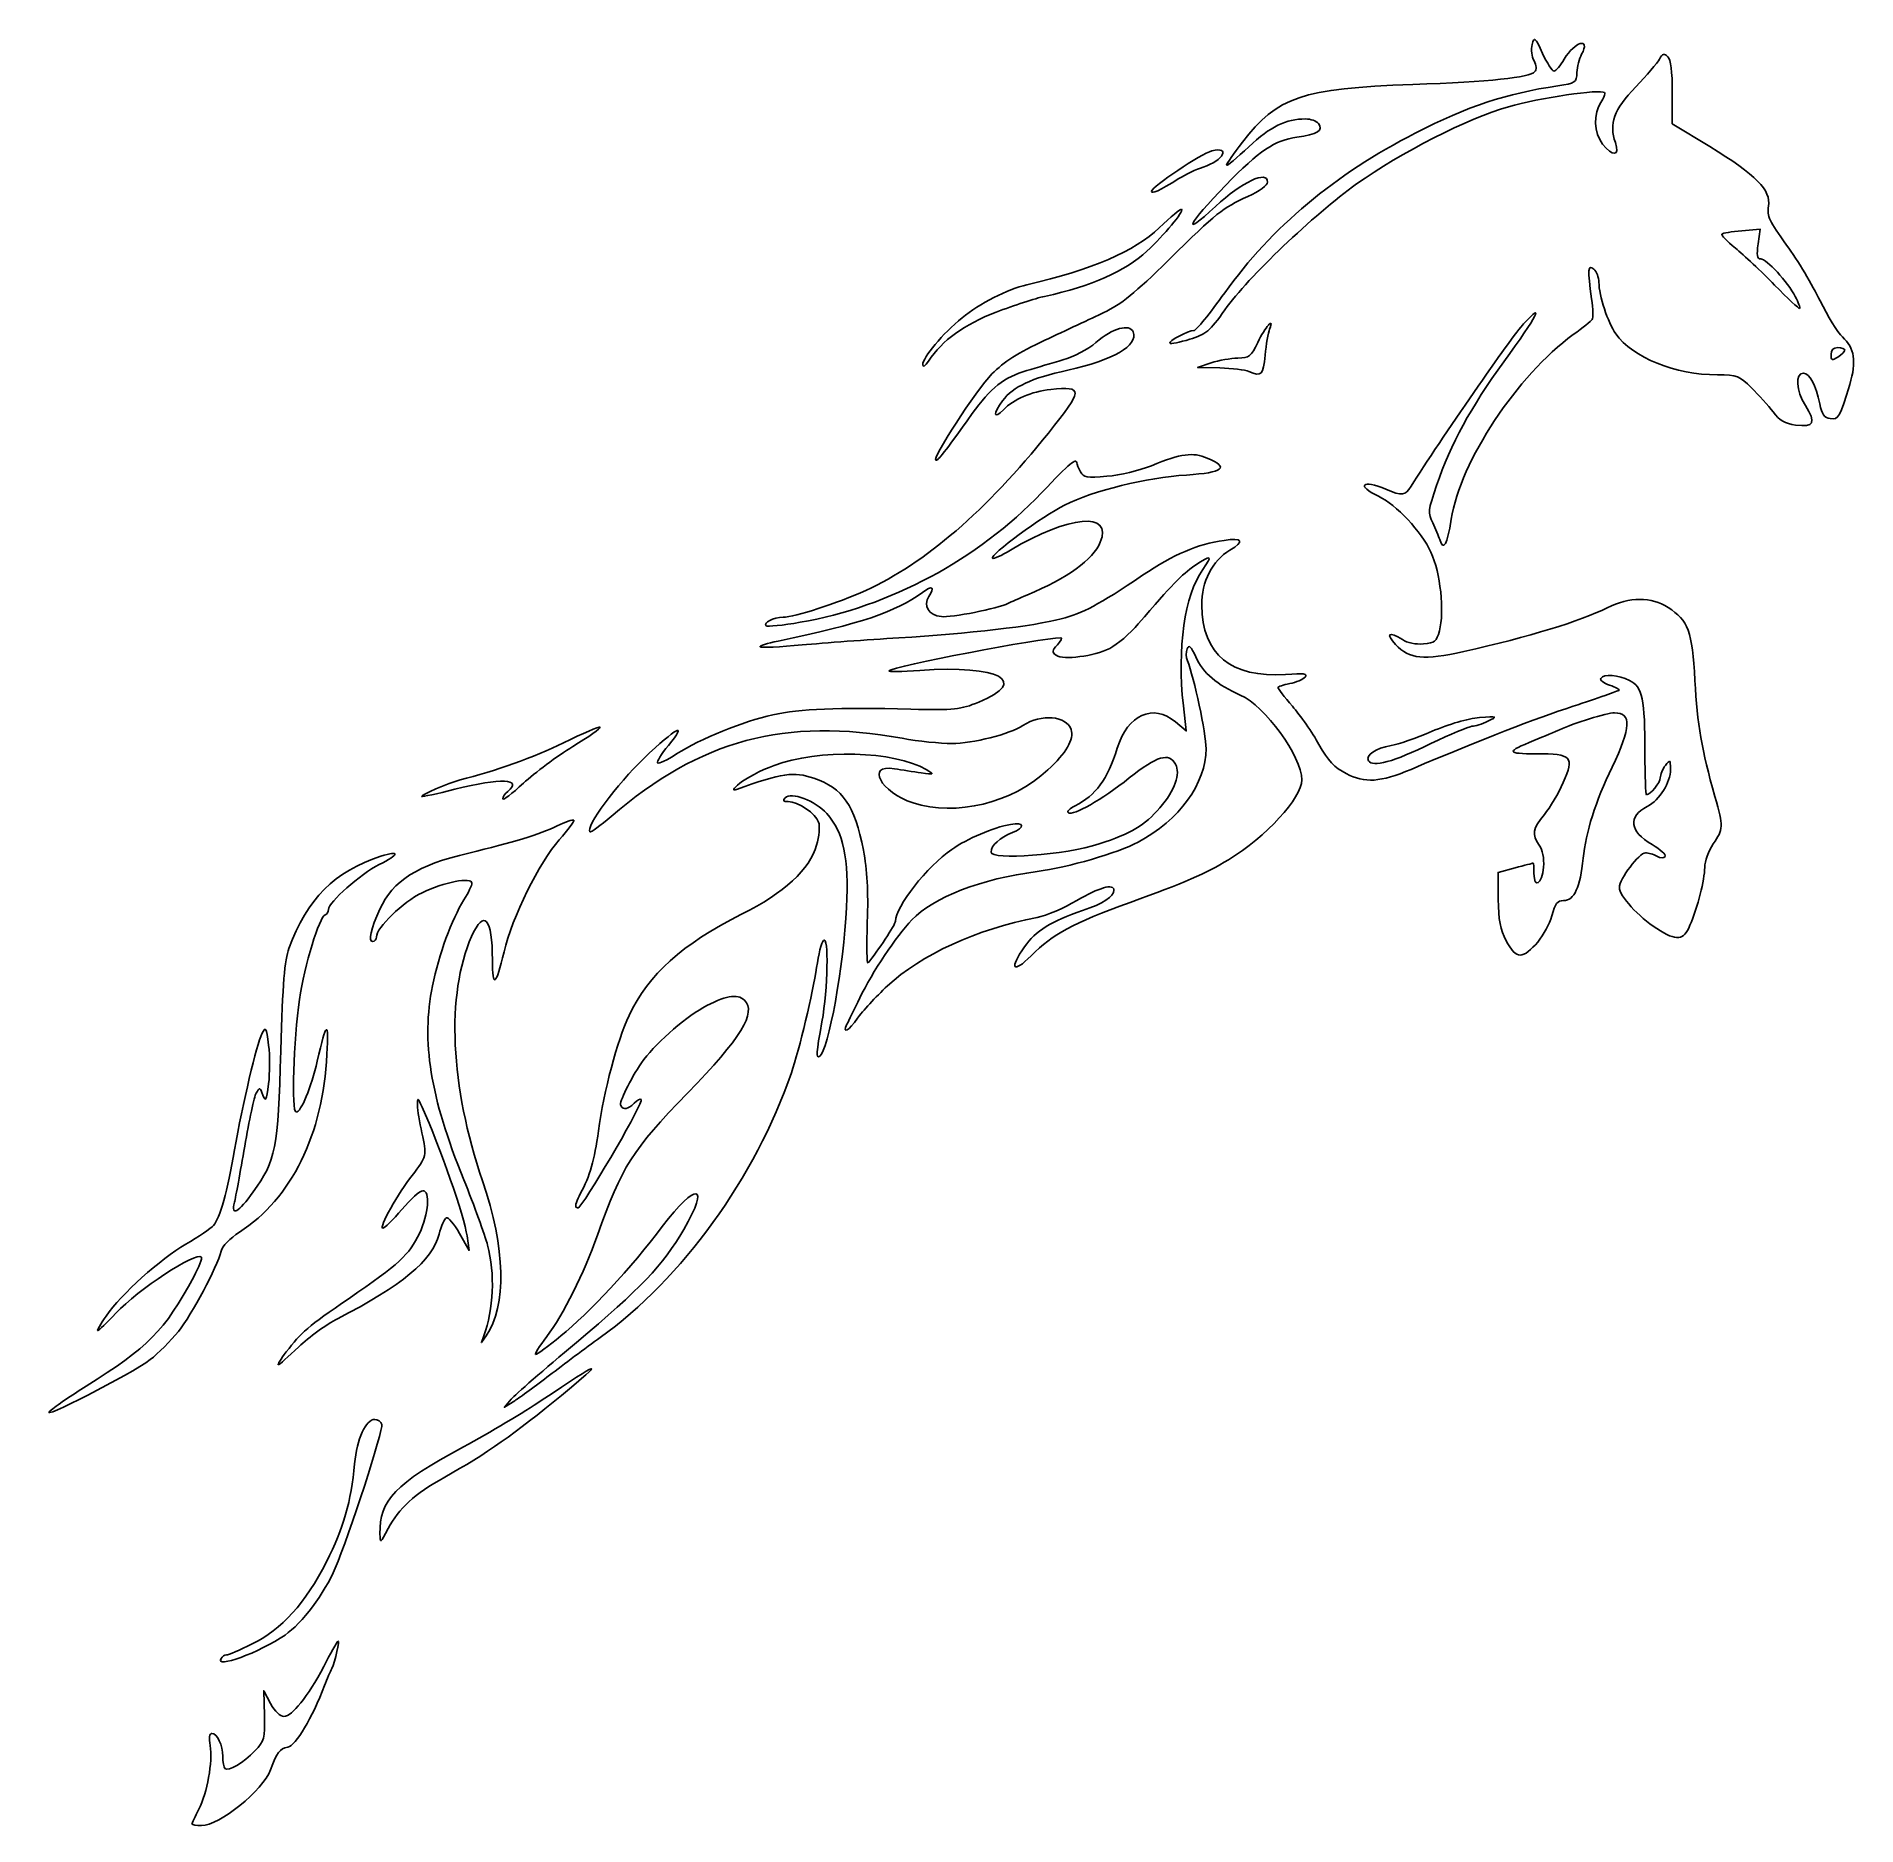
# Model space of a CAD drawing. Extents: x 6 to 147, y 3 to 142.
import ezdxf

# ---------------------------------------------------------------- set-up
doc = ezdxf.new("R2010")
doc.units = 0
doc.layers.get('0').update_dxf_attribs({"linetype": 'CONTINUOUS'})

msp = doc.modelspace()

# ---------------------------------------------------------------- linework, layer by layer
at = {"color": 7}
for points in [[(132.384721, 137.360518), (132.384721, 134.938871), (135.288123, 133.165403)], [(139.035414, 125.619928), (139.193693, 126.774696), (137.773582, 126.644267)], [(96.665971, 116.402773), (95.607637, 116.053976), (97.327429, 116.007637)], [(94.503155, 89.83054), (94.72159, 87.871964), (93.887541, 88.573769)], [(118.906967, 74.823585), (118.89096, 76.908054), (120.213877, 77.259304)], [(39.002166, 48.728109), (39.15605, 47.603698), (38.408922, 48.926615)], [(40.484409, 40.989115), (40.112318, 40.459948), (40.30766, 40.989115)], [(42.690971, 35.954414), (41.897221, 35.453635), (42.426387, 36.069823)], [(23.301512, 11.557773), (23.253117, 13.472448), (23.784094, 12.480261)]]:
    msp.add_lwpolyline(points, dxfattribs=at)
for points in [[(92.035762, 129.713098)], [(141.914264, 121.545958)], [(145.746179, 117.385052)], [(74.308679, 116.244454)], [(100.838021, 116.990677)], [(113.687416, 86.888235)], [(41.764929, 82.600094)], [(70.013719, 73.059772)], [(131.17975, 72.560434)], [(119.507656, 71.614636)], [(68.432762, 65.132344)], [(24.992073, 39.732344)], [(6.70761, 35.172796)], [(32.253724, 25.643282)], [(19.936803, 15.98599)], [(17.687845, 3.145552)]]:
    msp.add_lwpolyline(points, close=True, dxfattribs=at)
for points in [[(121.671109, 139.807228), (121.499733, 140.127447), (121.436395, 140.695748), (121.530356, 141.070119)], [(121.530356, 141.070119), (121.690567, 141.708448), (121.740589, 141.665765), (122.33443, 140.384018)], [(124.019011, 139.94959), (124.822069, 141.310676), (126.07707, 141.655233), (125.361494, 140.318165)], [(121.740242, 138.982554), (121.887131, 139.129444), (121.859881, 139.454503), (121.671109, 139.807228)], [(122.33443, 140.384018), (122.682712, 139.63229), (123.080447, 139.01724), (123.218289, 139.01724)], [(123.218289, 139.01724), (123.356132, 139.01724), (123.716455, 139.436798), (124.019011, 139.94959)], [(125.361494, 140.318165), (125.185919, 139.990101), (125.024219, 139.354825), (125.002163, 138.906442)], [(129.548448, 137.79218), (130.402229, 138.684244), (131.233423, 139.65224), (131.395544, 139.943282)], [(131.395544, 139.943282), (131.638119, 140.378761), (131.751779, 140.411342), (132.037513, 140.127307)], [(132.037513, 140.127307), (132.273638, 139.892587), (132.384721, 139.007402), (132.384721, 137.360518)], [(112.276387, 137.981339), (118.292073, 138.196441), (121.269077, 138.511389), (121.740242, 138.982554)], [(125.002163, 138.906442), (124.963896, 138.128519), (124.895771, 138.081342), (123.514017, 137.875884)], [(99.079275, 133.502648), (101.804351, 137.044086), (103.658048, 137.673174), (112.276387, 137.981339)], [(123.514017, 137.875884), (119.483695, 137.276602), (116.573102, 136.31031), (112.469554, 134.209218)], [(119.684721, 136.254073), (122.069498, 136.936453), (126.838316, 137.64038), (127.126185, 137.352511)], [(127.126185, 137.352511), (127.21041, 137.268287), (127.088583, 136.92706), (126.855458, 136.594229)], [(127.973489, 133.47809), (127.463651, 134.94061), (127.861031, 136.029098), (129.548448, 137.79218)], [(107.929172, 130.271499), (111.351089, 132.714061), (116.53761, 135.353559), (119.684721, 136.254073)], [(126.855458, 136.594229), (126.259283, 135.743071), (126.318568, 134.205212), (126.979966, 133.36438)], [(112.469554, 134.209218), (106.245753, 131.022515), (101.350591, 126.917934), (97.711144, 121.83432)], [(103.975763, 135.311598), (102.440211, 135.308338), (101.254989, 134.727264), (99.57126, 133.152219)], [(103.289338, 133.891617), (104.877579, 134.099063), (105.403499, 134.430427), (104.971212, 134.951303)], [(104.971212, 134.951303), (104.806078, 135.150277), (104.358125, 135.31241), (103.975763, 135.311598)], [(92.035762, 129.713098), (92.035762, 130.044288), (95.911842, 132.6339), (96.705838, 132.83318)], [(96.705838, 132.83318), (98.194678, 133.206855), (97.611218, 132.094455), (96.049494, 131.581822)], [(97.797334, 130.188658), (100.389375, 132.853275), (101.602635, 133.671309), (103.289338, 133.891617)], [(97.856596, 131.730959), (97.856596, 131.831458), (98.406802, 132.628718), (99.079275, 133.502648)], [(99.57126, 133.152219), (98.628195, 132.270027), (97.856596, 131.630461), (97.856596, 131.730959)], [(126.979966, 133.36438), (127.770853, 132.358929), (128.340887, 132.42417), (127.973489, 133.47809)], [(135.288123, 133.165403), (138.899299, 130.95961), (140.04444, 129.799479), (139.841991, 128.551924)], [(96.049494, 131.581822), (95.51543, 131.406517), (94.661752, 131.002475), (94.152429, 130.68395)], [(101.031596, 130.414858), (101.031596, 131.366327), (99.041257, 130.436421), (96.996946, 128.529834)], [(94.152429, 130.68395), (92.633255, 129.733876), (92.035762, 129.459826), (92.035762, 129.713098)], [(96.996946, 128.529834), (94.280045, 125.995967), (94.832374, 127.140684), (97.797334, 130.188658)], [(97.724304, 120.520454), (99.526344, 123.052205), (104.578936, 127.880102), (107.929172, 130.271499)], [(99.510241, 129.30692), (100.380136, 129.71154), (101.031596, 130.185969), (101.031596, 130.414858)], [(92.64056, 126.877069), (93.530253, 127.723672), (94.308274, 128.366258), (94.369496, 128.305036)], [(93.358679, 124.36584), (97.181694, 128.125791), (97.471659, 128.358699), (99.510241, 129.30692)], [(139.841991, 128.551924), (139.717923, 127.787384), (139.905489, 127.382897), (141.242846, 125.530991)], [(94.369496, 128.305036), (94.539962, 128.134567), (93.002455, 126.279465), (91.681697, 125.062033)], [(82.378471, 122.454757), (87.480529, 123.643167), (90.700122, 125.030608), (92.64056, 126.877069)], [(136.221179, 126.386995), (136.148419, 126.317232), (136.621565, 125.826512), (137.272612, 125.296509)], [(137.773582, 126.644267), (136.992521, 126.572534), (136.293939, 126.45676), (136.221179, 126.386995)], [(139.238162, 124.465156), (138.964151, 124.465156), (138.915286, 124.743485), (139.035414, 125.619928)], [(141.242846, 125.530991), (142.092103, 124.354981), (143.2609, 122.413683), (143.840176, 121.216994)], [(91.681697, 125.062033), (89.970173, 123.484404), (87.42557, 122.360039), (83.753635, 121.558915)], [(88.331596, 120.299871), (89.674935, 120.935091), (90.775335, 121.82511), (93.358679, 124.36584)], [(137.272612, 125.296509), (137.923662, 124.766504), (139.291851, 123.478554), (140.313034, 122.4344)], [(141.914264, 121.545958), (141.334384, 122.667321), (139.686263, 124.465156), (139.238162, 124.465156)], [(126.299304, 123.671406), (125.837416, 124.05474), (125.810198, 123.663919), (126.138361, 121.360451)], [(126.699042, 122.646823), (126.697454, 123.029186), (126.517585, 123.490249), (126.299304, 123.671406)], [(77.351443, 119.897726), (78.716198, 121.011235), (80.857709, 122.10053), (82.378471, 122.454757)], [(83.753635, 121.558915), (83.054769, 121.406438), (81.364111, 120.853433), (79.99662, 120.33001)], [(97.711144, 121.83432), (96.559251, 120.225343), (95.484196, 118.908906), (95.322136, 118.908906)], [(126.138361, 121.360451), (126.246877, 120.59875), (126.267951, 119.880446), (126.185192, 119.764222)], [(128.007377, 118.660783), (127.393414, 119.523012), (126.703249, 121.625706), (126.699042, 122.646823)], [(140.313034, 122.4344), (141.334217, 121.390243), (142.209306, 120.575506), (142.257674, 120.623875)], [(142.257674, 120.623875), (142.30604, 120.672241), (142.151505, 121.087179), (141.914264, 121.545958)], [(74.308679, 116.244454), (74.308679, 116.821005), (75.85289, 118.675049), (77.351443, 119.897726)], [(79.99662, 120.33001), (77.523829, 119.383521), (75.838447, 118.165173), (74.746752, 116.53493)], [(83.774513, 118.159019), (85.335023, 118.889211), (87.38571, 119.852596), (88.331596, 120.299871)], [(94.992706, 118.231727), (96.262206, 118.619344), (96.532094, 118.845473), (97.724304, 120.520454)], [(101.184316, 119.018455), (101.588692, 120.033304), (100.825874, 119.174736), (100.267214, 117.986238)], [(119.332084, 116.481847), (121.955695, 120.093512), (122.560112, 121.257107), (120.867665, 119.438073)], [(143.840176, 121.216994), (144.419452, 120.020307), (145.198166, 118.758356), (145.570649, 118.412659)], [(85.553471, 115.836171), (89.089293, 116.615884), (91.014058, 117.742327), (90.609952, 118.795411)], [(90.609952, 118.795411), (90.35306, 119.464862), (89.023854, 119.089741), (87.730698, 117.982849)], [(95.322136, 118.908906), (94.885499, 118.908906), (93.304762, 118.080877), (93.45486, 117.930782)], [(100.838021, 116.990677), (100.917499, 117.827422), (101.073331, 118.739922), (101.184316, 119.018455)], [(120.867665, 119.438073), (119.997577, 118.502909), (114.347122, 110.343386), (112.144096, 106.840838)], [(124.711804, 118.588605), (120.350119, 115.409284), (115.977188, 108.789041), (115.259567, 104.278718)], [(126.185192, 119.764222), (126.102433, 119.647996), (125.439408, 119.11897), (124.711804, 118.588605)], [(135.879308, 115.473456), (132.606727, 115.481685), (129.324896, 116.810496), (128.007377, 118.660783)], [(79.673471, 115.540883), (80.603458, 116.490565), (81.686564, 117.182029), (83.774513, 118.159019)], [(87.730698, 117.982849), (87.108382, 117.450169), (86.014213, 116.870408), (85.172357, 116.627277)], [(93.45486, 117.930782), (93.525901, 117.859741), (94.217929, 117.995168), (94.992706, 118.231727)], [(100.267214, 117.986238), (99.752634, 116.891517), (99.623584, 116.790549), (98.715137, 116.771907)], [(145.217012, 117.58599), (144.863489, 117.58599), (144.687846, 117.4096), (144.687846, 117.054582)], [(145.746179, 117.385052), (145.746179, 117.495568), (145.508054, 117.58599), (145.217012, 117.58599)], [(145.217012, 116.853642), (145.508054, 117.0354), (145.746179, 117.274536), (145.746179, 117.385052)], [(145.570649, 118.412659), (146.508433, 117.54232), (146.666082, 116.526797), (146.141578, 114.734975)], [(74.746752, 116.53493), (74.505812, 116.175131), (74.308679, 116.044416), (74.308679, 116.244454)], [(82.378471, 115.812157), (80.634602, 115.297667), (79.554446, 114.444957), (78.141933, 112.467705)], [(80.495561, 113.468049), (81.33542, 114.569163), (82.695423, 115.205917), (85.553471, 115.836171)], [(85.172357, 116.627277), (84.363325, 116.393624), (83.106075, 116.026819), (82.378471, 115.812157)], [(98.715137, 116.771907), (98.170177, 116.760715), (97.248054, 116.594612), (96.665971, 116.402773)], [(97.327429, 116.007637), (98.273314, 115.982157), (99.285346, 115.858973), (99.576387, 115.733907)], [(99.576387, 115.733907), (100.555422, 115.313201), (100.691569, 115.448821), (100.838021, 116.990677)], [(114.128352, 106.907428), (115.238329, 110.143332), (116.75577, 112.93529), (119.332084, 116.481847)], [(144.687846, 117.054582), (144.687846, 116.589405), (144.753798, 116.564359), (145.217012, 116.853642)], [(75.330251, 108.85474), (74.920676, 108.85474), (78.45688, 114.298526), (79.673471, 115.540883)], [(84.224315, 114.334187), (82.725697, 114.179517), (81.347241, 113.591033), (80.565929, 112.77237)], [(84.045711, 110.963448), (86.758809, 114.359211), (86.771411, 114.597072), (84.224315, 114.334187)], [(138.525142, 114.46918), (137.5816, 115.409726), (137.42394, 115.469569), (135.879308, 115.473456)], [(140.189929, 112.5967), (139.826127, 113.076485), (139.076972, 113.919098), (138.525142, 114.46918)], [(142.561035, 115.601615), (141.889917, 115.601615), (141.962873, 114.261254), (142.697319, 113.097818)], [(143.806722, 113.220365), (143.504076, 114.678505), (143.021174, 115.601615), (142.561035, 115.601615)], [(146.141578, 114.734975), (145.403372, 112.213102), (145.272662, 111.984973), (144.619141, 112.07782)], [(80.565929, 112.77237), (79.778265, 111.94705), (79.726417, 112.459651), (80.495561, 113.468049)], [(142.697319, 113.097818), (143.546163, 111.753161), (143.368183, 111.396238), (141.941563, 111.582234)], [(144.619141, 112.07782), (144.164529, 112.142405), (143.975193, 112.408679), (143.806722, 113.220365)], [(78.141933, 112.467705), (75.918327, 109.355064), (75.528964, 108.85474), (75.330251, 108.85474)], [(141.941563, 111.582234), (141.108671, 111.690822), (140.695283, 111.930238), (140.189929, 112.5967)], [(69.906449, 98.764749), (74.449993, 100.82489), (79.263023, 104.977348), (84.045711, 110.963448)], [(86.24102, 108.656303), (86.189947, 109.044748), (85.789558, 108.70247), (83.507178, 106.319243)], [(86.534167, 107.958864), (86.387286, 108.233316), (86.255371, 108.547162), (86.24102, 108.656303)], [(96.358615, 109.021954), (95.222243, 109.496762), (94.352256, 109.37847), (92.024581, 108.43265)], [(94.747741, 107.709436), (97.610605, 107.894665), (98.100764, 108.294038), (96.358615, 109.021954)], [(85.299598, 105.380861), (87.538737, 106.495244), (91.652815, 107.509194), (94.747741, 107.709436)], [(88.583635, 107.609296), (87.018696, 107.478097), (86.768641, 107.520748), (86.534167, 107.958864)], [(92.024581, 108.43265), (91.112385, 108.061993), (89.563959, 107.691481), (88.583635, 107.609296)], [(110.20053, 106.605782), (108.368407, 107.371293), (107.858785, 106.899641), (109.616703, 106.065455)], [(83.507178, 106.319243), (78.548156, 101.141112), (71.736971, 97.486237), (64.819183, 96.291289)], [(109.616703, 106.065455), (110.991039, 105.413289), (112.95408, 103.319482), (113.685648, 101.725463)], [(112.144096, 106.840838), (111.678776, 106.101036), (111.469218, 106.075692), (110.20053, 106.605782)], [(113.821022, 103.997011), (113.440033, 104.776617), (113.458977, 104.956009), (114.128352, 106.907428)], [(79.705435, 101.253121), (79.471631, 101.486928), (83.60787, 104.538918), (85.299598, 105.380861)], [(88.06271, 102.494353), (89.061306, 104.90518), (85.644575, 104.60446), (81.108449, 101.882281)], [(114.367887, 102.703178), (114.290417, 102.957839), (114.044328, 103.540065), (113.821022, 103.997011)], [(115.259567, 104.278718), (114.942615, 102.286652), (114.651219, 101.771775), (114.367887, 102.703178)], [(81.108449, 101.882281), (80.409939, 101.463097), (79.778582, 101.179977), (79.705435, 101.253121)], [(82.378471, 98.403029), (85.545583, 99.721816), (87.495684, 101.125435), (88.06271, 102.494353)], [(97.658158, 102.643424), (95.54673, 102.330962), (93.812926, 101.587295), (91.349293, 99.937411)], [(95.403143, 100.693998), (96.660261, 101.558918), (96.789751, 101.490838), (95.999202, 100.380615)], [(95.923497, 97.609948), (95.906802, 99.447361), (96.737186, 101.067825), (98.111413, 101.879601)], [(98.111413, 101.879601), (99.275905, 102.567483), (99.103884, 102.857369), (97.658158, 102.643424)], [(113.685648, 101.725463), (114.423296, 100.118196), (114.740042, 97.162416), (114.33932, 95.625573)], [(91.012552, 96.164765), (93.65248, 99.257826), (94.326848, 99.953487), (95.403143, 100.693998)], [(95.999202, 100.380615), (94.588264, 98.399134), (94.005702, 94.290928), (94.503155, 89.83054)], [(63.493137, 96.679856), (64.373599, 96.684989), (67.716165, 97.771625), (69.906449, 98.764749)], [(74.281046, 98.60584), (75.053986, 99.171652), (75.260504, 99.046514), (74.791962, 98.296256)], [(91.349293, 99.937411), (87.847858, 97.59252), (86.775639, 97.019335), (85.024304, 96.556192)], [(63.109504, 94.841174), (69.487492, 96.169282), (72.202281, 97.084131), (74.281046, 98.60584)], [(74.791962, 98.296256), (74.332468, 97.560487), (74.770504, 96.846194), (75.752595, 96.729759)], [(75.752595, 96.729759), (76.4994, 96.641222), (80.166295, 97.366431), (80.907583, 97.749273)], [(80.907583, 97.749273), (81.134487, 97.866459), (81.796387, 98.16065), (82.378471, 98.403029)], [(102.423931, 92.253729), (98.208214, 91.955297), (95.958022, 93.809407), (95.923497, 97.609948)], [(116.236528, 94.026329), (121.308701, 95.168815), (125.24074, 96.368931), (127.342942, 97.416173)], [(127.342942, 97.416173), (129.065107, 98.274092), (130.777208, 98.284964), (132.056902, 97.446105)], [(132.056902, 97.446105), (133.65108, 96.401096), (133.930102, 95.643512), (134.140398, 91.789115)], [(62.181012, 96.02338), (61.929129, 96.275263), (62.728885, 96.675392), (63.493137, 96.679856)], [(64.819183, 96.291289), (63.456262, 96.055865), (62.269087, 95.935305), (62.181012, 96.02338)], [(85.024304, 96.556192), (82.909278, 95.996874), (77.809939, 95.400543), (72.456596, 95.08649)], [(88.795979, 94.269605), (89.379568, 94.567333), (90.377026, 95.420154), (91.012552, 96.164765)], [(61.704112, 94.383614), (61.629041, 94.458682), (62.26147, 94.664586), (63.109504, 94.841174)], [(64.965786, 94.538752), (63.246934, 94.378357), (61.779179, 94.308544), (61.704112, 94.383614)], [(72.456596, 95.08649), (70.055502, 94.945631), (66.684636, 94.699148), (64.965786, 94.538752)], [(71.67149, 92.534732), (71.983372, 92.874677), (83.445773, 95.075423), (84.999166, 95.093605)], [(84.745102, 94.551087), (84.32125, 94.082735), (84.306127, 93.968819), (84.637949, 93.743976)], [(84.999166, 95.093605), (85.13086, 95.095192), (85.016523, 94.851014), (84.745102, 94.551087)], [(94.800687, 94.231349), (94.938286, 94.589925), (95.081609, 94.454181), (95.461656, 93.605321)], [(111.471721, 94.946938), (110.432567, 95.627817), (110.139835, 95.416494), (110.950314, 94.570534)], [(110.950314, 94.570534), (112.038895, 93.434302), (113.115913, 93.323423), (116.236528, 94.026329)], [(113.100752, 94.616209), (112.511713, 94.566986), (111.845029, 94.702336), (111.471721, 94.946938)], [(114.33932, 95.625573), (114.123369, 94.797369), (113.992514, 94.690729), (113.100752, 94.616209)], [(84.637949, 93.743976), (85.214471, 93.353329), (87.588085, 93.653385), (88.795979, 94.269605)], [(94.814155, 93.310469), (94.710107, 93.565131), (94.704046, 93.979526), (94.800687, 94.231349)], [(96.266511, 86.498065), (96.268892, 87.661295), (95.337514, 92.029486), (94.814155, 93.310469)], [(95.461656, 93.605321), (96.006042, 92.389394), (97.148322, 91.413132), (98.915233, 90.65368)], [(74.095094, 92.562987), (72.684598, 92.462956), (71.593975, 92.45024), (71.67149, 92.534732)], [(78.64946, 90.106765), (82.618839, 91.724012), (80.253388, 92.999727), (74.095094, 92.562987)], [(103.935858, 92.046282), (104.15611, 92.311672), (103.845151, 92.354337), (102.423931, 92.253729)], [(102.74196, 91.540219), (103.2461, 91.634797), (103.783352, 91.862524), (103.935858, 92.046282)], [(126.844399, 91.94718), (126.763224, 91.815835), (127.07316, 91.577173), (127.533146, 91.41682)], [(129.078702, 91.788456), (128.222182, 92.231379), (127.070604, 92.313189), (126.844399, 91.94718)], [(130.268054, 86.166719), (130.268054, 90.345437), (130.071365, 91.27513), (129.078702, 91.788456)], [(134.140398, 91.789115), (134.326035, 88.386629), (134.668223, 86.391512), (135.683294, 82.793282)], [(98.915233, 90.65368), (100.827647, 89.831691), (103.67744, 85.896921), (103.67744, 84.0784)], [(101.825346, 91.230918), (101.825346, 91.306457), (102.237823, 91.445644), (102.74196, 91.540219)], [(102.949825, 89.7909), (102.331361, 90.50737), (101.825346, 91.155377), (101.825346, 91.230918)], [(128.260438, 91.027763), (128.20046, 90.974135), (126.603575, 90.418055), (124.711804, 89.792029)], [(127.533146, 91.41682), (127.993135, 91.256469), (128.320414, 91.081392), (128.260438, 91.027763)], [(72.721179, 87.300615), (63.598854, 88.945694), (57.105201, 87.201081), (50.163087, 81.240066)], [(55.234649, 86.085153), (57.095313, 87.279139), (60.380192, 88.615367), (62.68693, 89.116606)], [(62.68693, 89.116606), (64.826764, 89.581577), (67.658713, 89.698981), (73.382637, 89.560019)], [(73.382637, 89.560019), (76.801467, 89.477017), (77.207176, 89.519133), (78.64946, 90.106765)], [(85.809048, 87.981036), (85.469217, 89.051749), (83.47851, 89.219336), (82.069141, 88.295882)], [(93.887541, 88.573769), (92.171258, 90.017928), (90.191587, 89.12674), (89.378351, 86.543867)], [(105.00514, 86.831379), (104.493179, 87.742644), (103.568288, 89.074429), (102.949825, 89.7909)], [(124.711804, 89.792029), (121.681518, 88.789248), (117.87795, 87.307081), (112.144096, 84.894679)], [(117.435762, 88.902995), (116.564238, 88.836058), (115.094692, 88.410407), (113.771974, 87.841783)], [(118.097221, 88.627934), (118.879043, 89.008945), (118.869105, 89.01308), (117.435762, 88.902995)], [(123.65346, 87.966611), (124.739831, 88.480236), (127.329226, 89.275573), (127.915077, 89.275573)], [(127.915077, 89.275573), (129.252723, 89.275573), (129.200291, 88.131605), (127.722172, 85.06682)], [(46.471946, 86.949195), (47.9694, 87.683398), (49.250211, 88.228488), (49.318193, 88.160505)], [(49.318193, 88.160505), (49.386175, 88.092523), (48.433874, 87.420977), (47.201968, 86.668181)], [(52.69261, 85.735483), (55.238317, 88.159246), (56.154918, 88.645717), (54.599496, 86.74753)], [(82.069141, 88.295882), (81.040269, 87.62174), (78.191013, 86.898414), (76.557637, 86.896707)], [(84.012588, 84.848875), (85.40764, 86.134792), (86.043278, 87.243036), (85.809048, 87.981036)], [(113.771974, 87.841783), (112.557256, 87.319588), (111.127, 86.822555), (110.593629, 86.737264)], [(113.687416, 86.888235), (115.191085, 87.619189), (116.619835, 88.222611), (116.862415, 88.229173)], [(116.862415, 88.229173), (117.104996, 88.235734), (117.660658, 88.41518), (118.097221, 88.627934)], [(121.669085, 87.129834), (122.46945, 87.452459), (123.362418, 87.829009), (123.65346, 87.966611)], [(38.457637, 84.071283), (41.145989, 84.739565), (44.207576, 85.838972), (46.471946, 86.949195)], [(47.201968, 86.668181), (45.970063, 85.915386), (44.242768, 84.633451), (43.363534, 83.819436)], [(54.599496, 86.74753), (54.056367, 86.084712), (53.68031, 85.474082), (53.763815, 85.390577)], [(53.763815, 85.390577), (53.84732, 85.307072), (54.509196, 85.619632), (55.234649, 86.085153)], [(62.793041, 85.20103), (66.190275, 86.489604), (72.152513, 86.326279), (74.573262, 84.878333)], [(76.557637, 86.896707), (75.684512, 86.895914), (73.958106, 87.077553), (72.721179, 87.300615)], [(89.378351, 86.543867), (88.605791, 84.090187), (87.735394, 82.898557), (86.111009, 82.070665)], [(90.313021, 84.229189), (92.466171, 85.940217), (93.400264, 86.217876), (93.89478, 85.293867)], [(90.992084, 79.250564), (94.187613, 80.953763), (96.261248, 83.803112), (96.266511, 86.498065)], [(107.121807, 84.562135), (106.198466, 85.038975), (105.729929, 85.541284), (105.00514, 86.831379)], [(110.593629, 86.737264), (109.41744, 86.549185), (108.580558, 85.986022), (108.843945, 85.55985)], [(108.843945, 85.55985), (109.168726, 85.034348), (110.786399, 85.478014), (113.687416, 86.888235)], [(121.848356, 86.100573), (119.51036, 86.100573), (119.484471, 86.249219), (121.669085, 87.129834)], [(123.936244, 83.867392), (124.827837, 85.88344), (124.624833, 86.100573), (121.848356, 86.100573)], [(130.379512, 82.925573), (130.318211, 82.925573), (130.268054, 84.384089), (130.268054, 86.166719)], [(48.5154, 80.055659), (48.157151, 80.413908), (50.618692, 83.760908), (52.69261, 85.735483)], [(65.868677, 84.208022), (64.285437, 84.745026), (63.445035, 84.622865), (59.888887, 83.338794)], [(60.147208, 83.821937), (60.580323, 84.192758), (61.770948, 84.813349), (62.793041, 85.20103)], [(72.130555, 84.943029), (69.851529, 85.328276), (71.052182, 83.109499), (73.561234, 82.299164)], [(74.176387, 84.629395), (73.594304, 84.710085), (72.673678, 84.851219), (72.130555, 84.943029)], [(73.561234, 82.299164), (76.900905, 81.220572), (81.219262, 82.274082), (84.012588, 84.848875)], [(74.573262, 84.878333), (75.220973, 84.490915), (75.212723, 84.485739), (74.176387, 84.629395)], [(93.89478, 85.293867), (94.297, 84.54231), (93.842697, 83.277181), (92.684849, 81.924499)], [(112.144096, 84.894679), (109.745291, 83.885429), (108.581394, 83.808364), (107.121807, 84.562135)], [(127.722172, 85.06682), (126.439911, 82.408133), (125.678184, 80.007386), (125.48044, 78.001508)], [(130.444108, 82.022175), (131.413774, 82.52361), (132.252749, 83.870411), (132.243026, 84.909962)], [(131.84714, 85.190121), (131.633487, 84.907633), (131.458679, 84.479601), (131.458679, 84.238928)], [(132.243026, 84.909962), (132.235961, 85.665072), (132.2167, 85.678711), (131.84714, 85.190121)], [(35.481474, 82.779523), (35.356096, 82.888331), (37.577477, 83.852488), (38.457637, 84.071283)], [(38.060762, 83.349364), (36.678314, 83.00457), (35.517635, 82.748141), (35.481474, 82.779523)], [(42.161804, 83.190157), (43.345354, 84.172417), (41.628076, 84.239084), (38.060762, 83.349364)], [(43.363534, 83.819436), (42.484302, 83.005419), (41.764929, 82.456716), (41.764929, 82.600094)], [(59.888887, 83.338794), (59.518793, 83.205159), (59.596446, 83.350383), (60.147208, 83.821937)], [(69.711935, 78.625573), (69.041245, 82.118308), (68.130806, 83.440749), (65.868677, 84.208022)], [(85.590647, 81.52915), (85.994057, 81.279828), (88.159796, 82.518099), (90.313021, 84.229189)], [(103.67744, 84.0784), (103.67744, 82.666001), (100.933523, 79.678231), (97.988898, 77.884311)], [(122.47195, 81.397771), (122.913526, 81.933479), (123.572458, 83.044811), (123.936244, 83.867392)], [(131.458679, 84.238928), (131.458679, 83.857923), (130.692581, 82.925573), (130.379512, 82.925573)], [(41.764929, 82.600094), (41.764929, 82.743471), (41.943523, 83.008999), (42.161804, 83.190157)], [(63.870866, 82.395417), (63.503569, 82.396211), (63.436704, 82.478182), (63.638774, 82.680252)], [(63.638774, 82.680252), (64.136225, 83.177703), (65.971867, 82.487418), (66.869127, 81.465497)], [(66.24189, 80.799448), (66.033639, 81.455583), (64.639582, 82.393943), (63.870866, 82.395417)], [(86.111009, 82.070665), (85.690051, 81.856117), (85.45589, 81.612436), (85.590647, 81.52915)], [(92.684849, 81.924499), (91.485474, 80.523297), (90.503589, 79.936036), (87.986306, 79.114311)], [(130.814831, 79.064818), (129.064073, 80.090833), (128.920719, 81.234399), (130.444108, 82.022175)], [(135.683294, 82.793282), (136.353669, 80.416932), (136.348978, 80.277324), (135.559721, 79.114288)], [(39.137474, 78.409768), (42.469242, 79.199589), (44.67697, 79.875758), (45.980787, 80.505694)], [(45.980787, 80.505694), (46.622994, 80.815976), (47.201489, 81.016792), (47.266328, 80.951951)], [(47.266328, 80.951951), (47.331167, 80.887112), (46.826215, 80.203323), (46.144209, 79.432423)], [(50.163087, 81.240066), (49.325043, 80.520458), (48.583583, 79.987476), (48.5154, 80.055659)], [(66.089654, 79.028608), (66.273781, 79.686245), (66.342286, 80.483123), (66.24189, 80.799448)], [(66.869127, 81.465497), (68.188493, 79.962822), (68.588607, 78.071414), (68.406661, 74.197295)], [(81.1217, 80.631453), (79.746665, 80.368846), (77.779316, 79.532776), (76.556166, 78.691229)], [(81.254476, 79.990193), (82.273378, 80.377578), (82.179004, 80.833378), (81.1217, 80.631453)], [(122.08116, 79.015415), (121.491817, 79.856817), (121.563879, 80.296123), (122.47195, 81.397771)], [(46.144209, 79.432423), (44.615119, 77.704021), (42.498801, 73.41195), (41.865449, 70.75474)], [(60.269168, 73.656904), (63.581748, 75.319144), (65.56302, 77.147653), (66.089654, 79.028608)], [(79.600346, 78.479243), (79.600346, 78.979988), (80.315416, 79.633162), (81.254476, 79.990193)], [(87.986306, 79.114311), (85.367934, 78.259588), (79.600346, 77.822809), (79.600346, 78.479243)], [(83.172221, 76.975769), (85.546012, 77.287181), (89.426068, 78.415888), (90.992084, 79.250564)], [(122.41189, 77.323461), (122.462607, 78.011597), (122.338095, 78.648586), (122.08116, 79.015415)], [(131.839552, 78.137197), (131.921176, 78.269267), (131.460052, 78.686694), (130.814831, 79.064818)], [(135.559721, 79.114288), (135.195919, 78.578194), (134.896849, 77.757909), (134.895122, 77.291427)], [(25.199996, 71.019323), (26.620507, 74.875411), (28.732218, 76.990154), (32.32377, 78.153324)], [(32.32377, 78.153324), (33.850649, 78.647822), (33.780479, 78.299593), (32.193836, 77.508513)], [(32.239006, 74.052853), (33.258149, 76.275134), (35.136119, 77.461216), (39.137474, 78.409768)], [(70.013719, 73.059772), (70.097563, 75.478936), (70.011602, 77.065264), (69.711935, 78.625573)], [(76.556166, 78.691229), (74.654645, 77.382947), (72.192012, 74.236826), (72.192012, 73.115834)], [(97.988898, 77.884311), (96.275702, 76.840601), (94.522872, 76.078128), (90.384733, 74.576533)], [(120.213877, 77.259304), (120.941481, 77.45249), (121.566559, 77.615807), (121.602939, 77.622231)], [(121.602939, 77.622231), (121.639319, 77.62866), (121.669085, 77.266797), (121.669085, 76.818109)], [(125.48044, 78.001508), (125.259076, 75.756034), (124.782085, 74.72349), (123.966134, 74.72349)], [(128.283679, 75.738905), (128.283679, 76.379954), (129.82562, 78.427657), (130.308337, 78.427657)], [(130.308337, 78.427657), (130.523596, 78.427657), (130.922789, 78.308271), (131.195432, 78.162359)], [(131.195432, 78.162359), (131.486939, 78.006347), (131.752282, 77.995978), (131.839552, 78.137197)], [(32.193836, 77.508513), (30.741824, 76.784552), (28.271153, 74.592307), (28.271153, 74.027882)], [(39.383679, 76.077112), (39.383679, 76.570213), (37.169564, 76.144557), (35.51155, 75.332704)], [(73.472773, 73.225324), (75.1557, 74.990256), (78.810982, 76.403629), (83.172221, 76.975769)], [(121.669085, 76.818109), (121.669085, 75.574641), (122.315399, 76.014347), (122.41189, 77.323461)], [(134.895122, 77.291427), (134.891497, 76.314115), (134.366741, 74.244425), (133.75767, 72.805261)], [(35.51155, 75.332704), (34.055693, 74.619842), (31.975346, 72.605157), (31.975346, 71.908114)], [(36.325336, 68.118204), (36.820901, 70.572622), (37.799939, 73.248819), (38.764038, 74.784379)], [(38.764038, 74.784379), (39.10484, 75.32719), (39.383679, 75.908919), (39.383679, 76.077112)], [(89.125356, 75.536139), (89.125356, 76.065544), (87.946114, 75.733624), (86.252672, 74.72757)], [(86.681966, 73.948269), (88.290056, 74.48808), (89.125356, 75.030909), (89.125356, 75.536139)], [(119.507656, 71.614636), (119.055269, 72.484665), (118.919345, 73.210793), (118.906967, 74.823585)], [(131.17975, 72.560434), (129.772937, 73.454265), (128.283679, 75.088745), (128.283679, 75.738905)], [(28.002172, 73.619593), (27.551174, 73.469262), (26.420116, 69.731342), (26.017222, 67.059739)], [(28.271153, 74.027882), (28.271153, 73.852635), (28.150111, 73.668906), (28.002172, 73.619593)], [(31.682079, 71.54849), (31.325997, 71.54849), (31.547702, 72.545445), (32.239006, 74.052853)], [(40.967567, 70.106511), (40.961138, 73.374078), (40.314491, 74.111244), (39.355773, 71.943902)], [(51.551702, 65.812773), (53.055708, 68.996004), (55.67168, 71.349904), (60.269168, 73.656904)], [(68.406661, 74.197295), (68.196735, 69.727403), (66.998501, 63.072653), (66.329097, 62.65894)], [(83.163706, 73.41585), (78.486606, 72.499694), (74.141708, 70.512112), (71.582306, 68.117918)], [(82.200242, 71.149596), (83.03473, 72.356739), (84.306331, 73.150807), (86.681966, 73.948269)], [(90.384733, 74.576533), (85.869873, 72.938238), (84.44643, 72.171668), (82.70921, 70.443013)], [(86.252672, 74.72757), (85.276658, 74.14773), (83.886622, 73.557455), (83.163706, 73.41585)], [(123.05189, 73.547769), (122.689914, 72.19438), (121.31702, 70.490157), (120.58873, 70.490157)], [(123.966134, 74.72349), (123.479967, 74.72349), (123.306779, 74.500769), (123.05189, 73.547769)], [(39.355773, 71.943902), (37.366107, 67.445932), (37.686369, 60.312999), (40.206758, 52.990602)], [(66.499446, 65.330782), (66.959361, 67.876251), (67.040104, 72.058665), (66.621245, 71.639806)], [(69.431149, 67.182865), (70.412721, 69.205798), (72.228342, 71.920259), (73.472773, 73.225324)], [(70.072261, 69.884772), (69.975563, 69.770091), (69.949221, 71.198841), (70.013719, 73.059772)], [(72.192012, 73.115834), (72.192012, 72.86752), (70.806336, 70.755383), (70.072261, 69.884772)], [(133.75767, 72.805261), (133.245767, 71.5957), (132.769367, 71.550456), (131.17975, 72.560434)], [(24.568758, 63.081823), (24.718949, 68.342126), (24.858032, 70.091035), (25.199996, 71.019323)], [(31.975346, 71.908114), (31.975346, 71.71032), (31.843377, 71.54849), (31.682079, 71.54849)], [(41.865449, 70.75474), (41.229592, 68.08701), (40.971899, 67.900968), (40.967567, 70.106511)], [(66.621245, 71.639806), (66.467741, 71.486302), (66.226246, 70.539756), (66.08459, 69.536368)], [(82.70921, 70.443013), (81.279804, 69.020653), (80.998491, 69.411186), (82.200242, 71.149596)], [(120.58873, 70.490157), (120.27286, 70.490157), (119.879726, 70.899073), (119.507656, 71.614636)], [(66.08459, 69.536368), (65.813347, 67.615086), (64.745304, 63.152306), (64.128285, 61.362032)], [(38.750909, 53.080015), (36.132154, 59.555893), (35.450203, 63.783882), (36.325336, 68.118204)], [(71.582306, 68.117918), (70.648772, 67.24464), (69.600384, 66.112271), (69.252558, 65.60154)], [(26.017222, 67.059739), (25.54747, 63.944802), (25.382762, 58.318487), (25.761341, 58.318977)], [(57.263432, 66.410335), (55.780866, 65.581236), (53.40645, 63.450367), (52.522612, 62.155782)], [(56.077982, 59.785414), (60.2469, 64.082292), (61.449778, 66.045308), (60.497429, 66.997657)], [(60.497429, 66.997657), (59.958444, 67.536642), (58.949958, 67.353492), (57.263432, 66.410335)], [(68.432751, 65.132344), (68.558212, 65.387006), (69.00749, 66.30974), (69.431149, 67.182865)], [(23.102472, 64.382155), (23.417016, 64.983185), (23.447912, 64.932256), (23.624079, 63.522259)], [(27.398329, 62.282419), (28.114649, 65.378121), (28.284249, 65.498956), (28.148984, 62.81724)], [(49.182028, 56.865263), (49.602043, 59.970937), (50.635815, 63.874295), (51.551702, 65.812773)], [(66.329097, 62.65894), (66.028059, 62.472888), (66.052584, 62.857555), (66.499446, 65.330782)], [(69.252558, 65.60154), (68.598492, 64.641143), (68.030667, 64.316158), (68.432762, 65.132344)], [(20.987326, 55.408907), (21.606814, 58.958057), (22.707438, 63.627325), (23.102472, 64.382155)], [(23.624079, 63.522259), (23.727071, 62.697937), (23.726132, 61.341529), (23.621962, 60.508023)], [(28.148984, 62.81724), (27.834132, 56.574981), (25.405669, 51.634038), (21.365871, 49.016338)], [(22.440092, 52.150751), (24.180889, 54.581743), (24.351009, 55.455333), (24.568758, 63.081823)], [(25.761341, 58.318977), (26.134798, 58.319506), (26.922807, 60.227369), (27.398329, 62.282419)], [(52.522612, 62.155782), (51.650964, 60.879056), (50.76408, 59.057172), (50.904013, 58.83076)], [(64.128285, 61.362032), (61.335608, 53.259082), (55.660592, 45.396441), (49.328253, 40.856823)], [(22.665586, 59.806761), (22.511845, 59.533443), (22.10948, 57.67555), (21.771437, 55.678104)], [(23.188869, 59.648127), (22.960192, 60.263162), (22.927833, 60.27297), (22.665586, 59.806761)], [(23.621962, 60.508023), (23.457003, 59.187736), (23.401223, 59.07699), (23.188869, 59.648127)], [(35.160503, 58.84849), (35.162355, 59.489631), (35.173415, 59.485567), (35.521347, 58.716198)], [(52.501946, 59.31217), (52.695144, 59.118968), (48.725982, 52.228612), (47.675178, 50.933038)], [(49.115237, 48.797784), (51.002954, 54.130207), (51.77831, 55.353768), (56.077982, 59.785414)], [(51.945088, 59.01228), (52.180694, 59.247884), (52.431278, 59.382835), (52.501946, 59.31217)], [(35.503713, 56.721195), (35.313908, 57.527404), (35.159463, 58.484688), (35.160503, 58.84849)], [(35.521347, 58.716198), (36.907621, 55.650733), (38.796547, 50.230521), (39.002166, 48.728109)], [(50.904013, 58.83076), (51.127231, 58.469583), (51.460498, 58.527691), (51.945088, 59.01228)], [(34.747319, 53.424532), (35.866522, 54.817925), (35.908612, 55.001366), (35.503713, 56.721195)], [(47.776672, 52.004338), (48.531931, 53.402177), (48.873421, 54.583343), (49.182028, 56.865263)], [(19.356715, 49.545063), (19.844736, 50.101077), (20.425243, 52.188639), (20.987326, 55.408907)], [(21.771437, 55.678104), (21.433398, 53.680662), (21.077761, 51.731392), (20.981135, 51.346396)], [(32.464415, 49.32349), (32.140022, 49.32349), (33.690534, 52.108851), (34.747319, 53.424532)], [(35.567678, 52.233907), (35.36065, 52.233907), (34.631813, 51.579063), (33.948039, 50.778698)], [(35.312453, 48.926615), (36.024611, 50.43047), (36.163782, 52.233907), (35.567678, 52.233907)], [(40.593838, 48.01113), (40.386302, 48.80569), (39.556981, 51.086687), (38.750909, 53.080015)], [(40.206758, 52.990602), (41.980887, 47.836288), (42.086583, 43.26763), (40.484409, 40.989115)], [(55.786269, 49.221104), (57.880734, 52.805272), (56.779287, 52.959397), (54.130369, 49.452816)], [(20.981135, 51.346396), (20.69457, 50.20464), (21.276095, 50.525246), (22.440092, 52.150751)], [(33.948039, 50.778698), (33.264266, 49.978334), (32.596635, 49.32349), (32.464415, 49.32349)], [(47.440506, 50.968053), (47.360612, 51.047944), (47.511888, 51.514272), (47.776672, 52.004338)], [(47.675178, 50.933038), (47.626, 50.872406), (47.520397, 50.888162), (47.440506, 50.968053)], [(17.215839, 48.089854), (18.18097, 48.648284), (19.144366, 49.303128), (19.356715, 49.545063)], [(37.398256, 50.134218), (37.253312, 50.070795), (37.002069, 49.496475), (36.83994, 48.857948)], [(38.408922, 48.926615), (37.998, 49.654219), (37.543203, 50.197642), (37.398256, 50.134218)], [(54.130369, 49.452816), (51.730254, 46.275593), (48.446386, 42.734936), (46.265214, 40.972629)], [(11.033939, 42.519462), (12.195365, 44.207538), (15.22644, 46.938782), (17.215839, 48.089854)], [(21.365871, 49.016338), (20.619381, 48.532627), (20.044071, 47.936999), (19.946022, 47.546342)], [(36.83994, 48.857948), (36.329594, 46.847988), (33.93671, 44.859766), (28.961752, 42.312032)], [(29.859626, 43.888869), (33.703755, 46.517613), (34.535597, 47.286132), (35.312453, 48.926615)], [(40.30766, 40.989115), (41.060915, 43.02964), (41.17349, 45.791932), (40.593838, 48.01113)], [(45.177758, 40.922969), (46.467091, 42.630733), (48.059438, 45.815366), (49.115237, 48.797784)], [(47.480151, 40.475874), (52.422118, 44.615328), (54.17054, 46.456182), (55.786269, 49.221104)], [(18.423852, 47.088176), (17.992481, 47.519548), (13.508778, 44.582421), (11.790261, 42.742728)], [(19.946022, 47.546342), (19.634538, 46.305285), (17.689369, 42.654318), (16.632327, 41.326731)], [(17.819176, 45.554503), (18.230556, 46.319218), (18.502659, 47.00937), (18.423852, 47.088176)], [(9.485762, 37.084185), (14.284496, 40.06677), (15.569871, 41.373258), (17.819176, 45.554503)], [(24.992073, 39.732344), (26.176065, 41.293563), (26.625031, 41.676947), (29.859626, 43.888869)], [(10.388488, 41.38599), (10.314569, 41.38599), (10.605021, 41.896054), (11.033939, 42.519462)], [(11.790261, 42.742728), (11.093206, 41.996524), (10.46241, 41.38599), (10.388488, 41.38599)], [(28.961752, 42.312032), (28.109275, 41.875469), (26.758456, 40.893204), (25.959927, 40.129219)], [(16.632327, 41.326731), (16.050373, 40.595825), (15.06752, 39.611393), (14.44821, 39.139101)], [(44.306786, 39.533907), (44.209023, 39.533907), (44.600961, 40.158985), (45.177758, 40.922969)], [(46.265214, 40.972629), (45.28584, 40.181332), (44.404547, 39.533907), (44.306786, 39.533907)], [(24.373839, 38.740157), (24.300021, 38.740157), (24.578225, 39.186641), (24.992073, 39.732344)], [(25.959927, 40.129219), (25.161398, 39.365235), (24.447661, 38.740157), (24.373839, 38.740157)], [(42.426387, 36.069823), (42.717429, 36.408728), (44.991623, 38.391452), (47.480151, 40.475874)], [(49.328253, 40.856823), (48.211819, 40.056459), (46.440302, 38.73867), (45.391546, 37.928404)], [(14.44821, 39.139101), (12.981368, 38.020472), (5.633868, 34.255591), (6.70761, 35.172796)], [(44.755147, 35.961833), (49.471421, 39.143109), (49.796594, 39.227813), (46.328991, 36.371808)], [(6.707637, 35.172796), (7.144199, 35.54571), (8.394356, 36.405836), (9.485762, 37.084185)], [(45.391546, 37.928404), (44.342793, 37.118142), (43.127533, 36.229846), (42.690971, 35.954414)], [(46.328991, 36.371808), (42.740228, 33.41601), (40.453588, 31.814746), (37.267012, 30.025978)], [(38.738585, 32.389958), (40.753115, 33.481256), (43.460569, 35.0886), (44.755147, 35.961833)], [(32.403222, 34.124567), (32.543403, 33.759259), (29.852403, 25.451797), (28.794268, 22.983272)], [(30.291685, 31.067079), (30.471584, 33.002699), (31.151891, 34.506823), (31.84747, 34.506823)], [(31.84747, 34.506823), (32.072456, 34.506823), (32.322545, 34.334807), (32.403222, 34.124567)], [(28.114731, 23.468502), (29.431419, 26.072298), (30.017643, 28.118491), (30.291685, 31.067079)], [(32.253724, 25.643282), (32.217815, 28.271748), (33.392618, 29.493983), (38.738585, 32.389958)], [(37.267012, 30.025978), (34.887128, 28.690041), (33.728784, 27.635126), (32.890407, 26.040157)], [(32.890407, 26.040157), (32.279815, 24.878541), (32.264302, 24.86887), (32.253724, 25.643282)], [(22.352029, 17.100248), (24.628877, 18.210395), (26.503238, 20.281717), (28.114731, 23.468502)], [(28.794268, 22.983272), (27.946038, 21.004432), (26.217451, 18.700549), (24.901831, 17.795378)], [(24.901831, 17.795378), (22.908857, 16.424177), (19.422361, 15.153603), (19.936803, 15.98599)], [(20.354858, 16.250573), (20.494855, 16.250573), (21.393581, 16.632928), (22.352029, 17.100248)], [(27.893277, 15.350239), (28.423812, 16.354745), (28.918376, 17.236146), (28.992314, 17.308907)], [(28.992314, 17.308907), (29.182351, 17.495922), (28.77739, 15.690652), (28.519448, 15.200924)], [(19.936803, 15.98599), (20.026741, 16.131511), (20.214865, 16.250573), (20.354858, 16.250573)], [(24.815683, 11.488073), (25.447868, 11.488073), (26.650677, 12.997513), (27.893277, 15.350239)], [(28.519448, 15.200924), (28.401962, 14.977867), (28.149209, 14.383798), (27.957777, 13.880769)], [(27.957777, 13.880769), (26.994551, 11.349694), (25.742003, 9.23993), (25.121219, 9.102937)], [(22.569397, 8.822171), (23.298885, 9.589437), (23.346743, 9.768253), (23.301512, 11.557773)], [(23.784094, 12.480261), (24.110457, 11.870412), (24.507981, 11.488073), (24.815683, 11.488073)], [(19.093179, 9.230614), (18.996898, 9.823924), (19.047372, 10.165157), (19.231416, 10.165157)], [(19.231416, 10.165157), (19.648635, 10.165157), (20.069095, 9.266396), (20.069095, 8.374565)], [(18.22505, 4.30035), (18.876205, 5.549617), (19.299975, 7.95628), (19.093179, 9.230614)], [(20.234931, 7.441681), (20.487568, 7.189044), (21.696222, 7.903784), (22.569397, 8.822171)], [(25.121219, 9.102937), (24.458001, 8.956582), (24.284275, 8.730422), (23.775516, 7.35107)], [(23.775516, 7.35107), (23.180817, 5.738723), (19.819032, 3.021407), (18.418979, 3.021407)], [(20.069095, 8.374565), (20.069095, 7.95269), (20.143721, 7.532891), (20.234931, 7.441681)], [(17.687845, 3.145552), (17.687845, 3.21383), (17.929587, 3.73349), (18.22505, 4.30035)], [(18.418979, 3.021407), (18.016854, 3.021407), (17.687845, 3.077271), (17.687845, 3.145552)]]:
    msp.add_open_spline(points, degree=3, dxfattribs=at)

doc.saveas('drawing.dxf')
